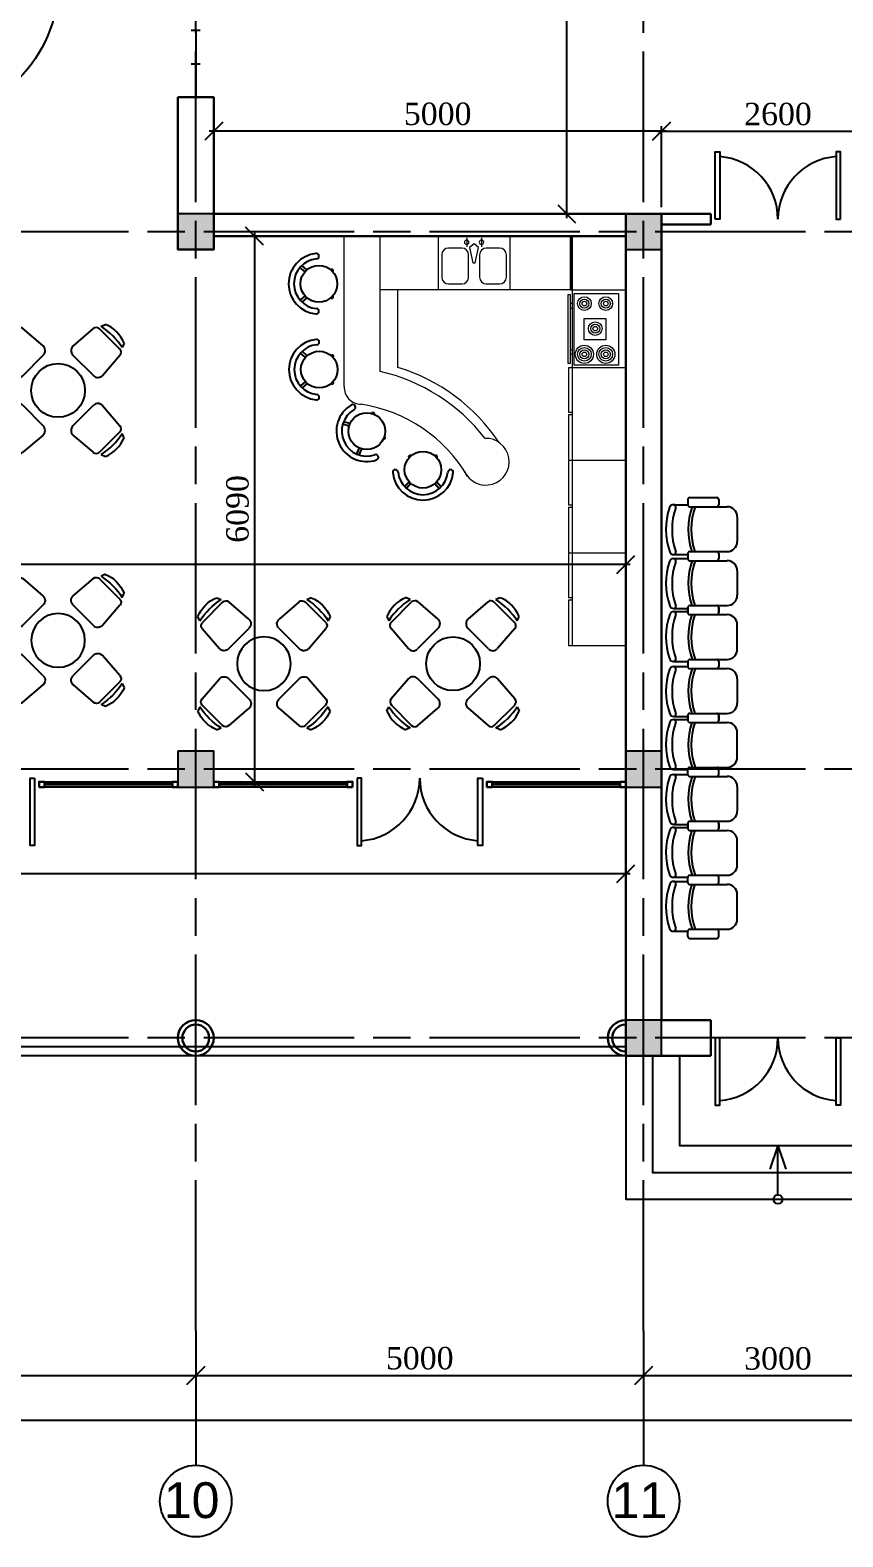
# Model space of a CAD drawing. Header units: inches. Extents: x 2870606 to 3671143, y -733551 to -473558.
# Drawn here: x 3197357 to 3206432, y -526992 to -510173 of the extents above; entities that cross this region are included whole.
import ezdxf

# ---------------------------------------------------------------- set-up
doc = ezdxf.new("R2010")
doc.units = ezdxf.units.IN
doc.header["$MEASUREMENT"] = 0
doc.linetypes.add('ACAD_ISO08W100', pattern=[36, 24, -3, 6, -3])
for name, color, linetype in [('A_Windows', 160, 'Continuous'), ('OP-MOB-MOVIL', 8, 'Continuous'), ('potolok', 7, 'Continuous'), ('МеБель', 254, 'Continuous')]:
    doc.layers.add(name, color=color, linetype=linetype)
doc.styles.add('J~stule', font='dutch.ttf')
doc.styles.add('стиль3', font='arial.ttf', dxfattribs={"height": 250})
doc.linetypes.add('FENCELINE1', pattern='A,0.25,-0.1,[133,ltypeshp.shx,S=0.1,R=0,X=-0.1,Y=0],-0.1,1', length=1.45)
doc.dimstyles.new('J~style', dxfattribs={"dimscale": 100, "dimtxt": 2.5, "dimasz": 2, "dimexe": 0.55, "dimexo": 0.725, "dimtad": 1, "dimdec": 0, "dimdsep": 46, "dimtxsty": 'J~stule', "dimblk": 'OBLIQUE', "dimcen": 2, "dimdle": 0.5, "dimadec": 0, "dimazin": 0, "dimtfac": 1, "dimtdec": 0, "dimtmove": 0, "dimatfit": 3, "dimfxl": 1, "dimarcsym": 0})

# ---------------------------------------------------------------- blocks, each defined once
blk = doc.blocks.new('_Oblique')
at = {"color": 0, "linetype": 'ByBlock', "lineweight": -2}
blk.add_line((-0.5, -0.5), (0.5, 0.5), dxfattribs=at)
blk = doc.blocks.new('*D345')
at = {"color": 0, "lineweight": -2, "transparency": 16777216}
for p, q in [((3203347, -506573), (3203347, -512273)), ((3203934, -506623), (3203292, -506623)), ((3203934, -512223), (3203292, -512223))]:
    blk.add_line(p, q, dxfattribs=at)
at = {"layer": 'Defpoints', "color": 0, "lineweight": 35, "transparency": 16777216}
for p in [(3204007, -506623), (3203347, -512223), (3204007, -512223)]:
    blk.add_point(p, dxfattribs=at)
at = {"color": 0, "lineweight": -2, "transparency": 16777216, "xscale": 200, "yscale": 200, "zscale": 200}
for p, rotation in [((3203347, -506623), 90), ((3203347, -512223), 270)]:
    blk.add_blockref('_Oblique', p, dxfattribs=dict(at, rotation=rotation))
at = {"color": 0, "transparency": 16777216, "insert": (3203154, -509423), "char_height": 250, "attachment_point": 5, "rotation": 90, "style": 'J~stule'}
blk.add_mtext('5600', dxfattribs=at)
blk = doc.blocks.new('ydhyc')
for p, q in [((698335, 39783, 59), (698316, 39733, 59)), ((698322, 39701, 59), (698644, 39701, 59)), ((698650, 39733, 59), (698631, 39783, 59)), ((698250, 39358, 59), (698273, 39654, 59)), ((698693, 39654, 59), (698716, 39358, 59)), ((698646, 39284, 59), (698320, 39284, 59)), ((697588, 39035, 59), (697637, 39055, 59)), ((697670, 39048, 59), (697670, 38727, 59)), ((698012, 39120, 59), (697717, 39098, 59)), ((698086, 38725, 59), (698086, 39050, 59)), ((698880, 38725, 59), (698880, 39050, 59)), ((698954, 39120, 59), (699249, 39098, 59)), ((699296, 39048, 59), (699296, 38727, 59)), ((699378, 39035, 59), (699329, 39055, 59)), ((697637, 38720, 59), (697588, 38740, 59)), ((699329, 38720, 59), (699378, 38740, 59)), ((697717, 38677, 59), (698012, 38655, 59)), ((699249, 38677, 59), (698954, 38655, 59)), ((698250, 38417, 59), (698273, 38121, 59)), ((698646, 38491, 59), (698320, 38491, 59)), ((698693, 38121, 59), (698716, 38417, 59)), ((698335, 37992, 59), (698316, 38042, 59)), ((698322, 38074, 59), (698644, 38074, 59)), ((698650, 38042, 59), (698631, 37992, 59))]:
    blk.add_line(p, q)
blk.add_circle((698483, 38887, 59), 300)
for centre, radius, start, end in [((698322, 39651, 59), 50, 90, 176.3861), ((698483, 38939, 59), 812, 78.1042, 101.8958), ((698483, 39417, 59), 394, 67.9827, 112.0173), ((698644, 39651, 59), 50, 3.6139, 90), ((698320, 39354, 59), 70, 176.3861, 270), ((698646, 39354, 59), 70, 270, 3.6139), ((697953, 38887, 59), 394, 157.9827, 202.0173), ((698432, 38887, 59), 812, 168.1042, 191.8958), ((697720, 39048, 59), 50, 93.6139, 180), ((698016, 39050, 59), 70, 0, 93.6139), ((698950, 39050, 59), 70, 86.3861, 180), ((699246, 39048, 59), 50, 0, 86.3861), ((698534, 38887, 59), 812, 348.1042, 11.8958), ((699013, 38887, 59), 394, 337.9827, 22.0173), ((697720, 38727, 59), 50, 180, 266.3861), ((698016, 38725, 59), 70, 266.3861, 0), ((698950, 38725, 59), 70, 180, 273.6139), ((699246, 38727, 59), 50, 273.6139, 0), ((698320, 38421, 59), 70, 90, 183.6139), ((698646, 38421, 59), 70, 356.3861, 90), ((698322, 38124, 59), 50, 183.6139, 270), ((698483, 38836, 59), 812, 258.1042, 281.8958), ((698644, 38124, 59), 50, 270, 356.3861), ((698483, 38358, 59), 394, 247.9827, 292.0173)]:
    blk.add_arc(centre, radius, start, end)
blk = doc.blocks.new('*D327')
at = {"color": 0, "lineweight": -2, "transparency": 16777216}
for p, q in [((3189407, -519054), (3189407, -519644)), ((3204007, -519117), (3204007, -519644)), ((3189357, -519589), (3204057, -519589))]:
    blk.add_line(p, q, dxfattribs=at)
at = {"layer": 'Defpoints', "color": 0, "lineweight": 35, "transparency": 16777216}
for p in [(3189407, -518982), (3204007, -519045), (3204007, -519589)]:
    blk.add_point(p, dxfattribs=at)
at = {"color": 0, "lineweight": -2, "transparency": 16777216, "xscale": 200, "yscale": 200, "zscale": 200, "rotation": 180}
blk.add_blockref('_Oblique', (3189407, -519589), dxfattribs=at)
at = {"color": 0, "lineweight": -2, "transparency": 16777216, "xscale": 200, "yscale": 200, "zscale": 200}
blk.add_blockref('_Oblique', (3204007, -519589), dxfattribs=at)
at = {"color": 0, "transparency": 16777216, "insert": (3196707, -519398), "char_height": 250, "attachment_point": 5, "style": 'J~stule'}
blk.add_mtext('14600', dxfattribs=at)
blk = doc.blocks.new('*D333')
at = {"color": 0, "lineweight": -2, "transparency": 16777216}
for p, q in [((3204407, -512151), (3204407, -511246)), ((3207007, -512151), (3207007, -511246)), ((3204357, -511301), (3207057, -511301))]:
    blk.add_line(p, q, dxfattribs=at)
at = {"layer": 'Defpoints', "color": 0, "lineweight": 35, "transparency": 16777216}
for p in [(3207007, -511301), (3204407, -512223), (3207007, -512223)]:
    blk.add_point(p, dxfattribs=at)
at = {"color": 0, "lineweight": -2, "transparency": 16777216, "xscale": 200, "yscale": 200, "zscale": 200, "rotation": 180}
blk.add_blockref('_Oblique', (3204407, -511301), dxfattribs=at)
at = {"color": 0, "lineweight": -2, "transparency": 16777216, "xscale": 200, "yscale": 200, "zscale": 200}
blk.add_blockref('_Oblique', (3207007, -511301), dxfattribs=at)
at = {"color": 0, "transparency": 16777216, "insert": (3205707, -511111), "char_height": 250, "attachment_point": 5, "style": 'J~stule'}
blk.add_mtext('2600', dxfattribs=at)
blk = doc.blocks.new('*D334')
at = {"color": 0, "lineweight": -2, "transparency": 16777216}
for p, q in [((3199407, -512151), (3199407, -511246)), ((3204407, -512151), (3204407, -511246)), ((3204457, -511301), (3199357, -511301))]:
    blk.add_line(p, q, dxfattribs=at)
at = {"layer": 'Defpoints', "color": 0, "lineweight": 35, "transparency": 16777216}
for p in [(3199407, -511301), (3199407, -512223), (3204407, -512223)]:
    blk.add_point(p, dxfattribs=at)
at = {"color": 0, "lineweight": -2, "transparency": 16777216, "xscale": 200, "yscale": 200, "zscale": 200, "rotation": 180}
blk.add_blockref('_Oblique', (3199407, -511301), dxfattribs=at)
at = {"color": 0, "lineweight": -2, "transparency": 16777216, "xscale": 200, "yscale": 200, "zscale": 200}
blk.add_blockref('_Oblique', (3204407, -511301), dxfattribs=at)
at = {"color": 0, "transparency": 16777216, "insert": (3201907, -511109), "char_height": 250, "attachment_point": 5, "style": 'J~stule'}
blk.add_mtext('5000', dxfattribs=at)
blk = doc.blocks.new('*D338')
at = {"color": 0, "lineweight": -2, "transparency": 16777216}
for p, q in [((3199863, -512423), (3199863, -518613)), ((3199872, -512473), (3199918, -512473)), ((3199872, -518563), (3199918, -518563))]:
    blk.add_line(p, q, dxfattribs=at)
at = {"layer": 'Defpoints', "color": 0, "lineweight": 35, "transparency": 16777216}
for p in [(3199800, -512473), (3199800, -518563), (3199863, -518563)]:
    blk.add_point(p, dxfattribs=at)
at = {"color": 0, "lineweight": -2, "transparency": 16777216, "xscale": 200, "yscale": 200, "zscale": 200}
for p, rotation in [((3199863, -512473), 90), ((3199863, -518563), 270)]:
    blk.add_blockref('_Oblique', p, dxfattribs=dict(at, rotation=rotation))
at = {"color": 0, "transparency": 16777216, "insert": (3199673, -515518), "char_height": 250, "attachment_point": 5, "rotation": 90, "style": 'J~stule'}
blk.add_mtext('6090', dxfattribs=at)
blk = doc.blocks.new('*D339')
at = {"color": 0, "lineweight": -2, "transparency": 16777216}
for p, q in [((3204057, -516139), (3189187, -516139)), ((3189237, -516606), (3189237, -516084)), ((3204007, -516292), (3204007, -516084))]:
    blk.add_line(p, q, dxfattribs=at)
at = {"layer": 'Defpoints', "color": 0, "lineweight": 35, "transparency": 16777216}
for p in [(3189237, -516139), (3204007, -516365), (3189237, -516679)]:
    blk.add_point(p, dxfattribs=at)
at = {"color": 0, "lineweight": -2, "transparency": 16777216, "xscale": 200, "yscale": 200, "zscale": 200, "rotation": 180}
blk.add_blockref('_Oblique', (3189237, -516139), dxfattribs=at)
at = {"color": 0, "lineweight": -2, "transparency": 16777216, "xscale": 200, "yscale": 200, "zscale": 200}
blk.add_blockref('_Oblique', (3204007, -516139), dxfattribs=at)
at = {"color": 0, "transparency": 16777216, "insert": (3196622, -515948), "char_height": 250, "attachment_point": 5, "style": 'J~stule'}
blk.add_mtext('14770', dxfattribs=at)
blk = doc.blocks.new('GFDFGD')
at = {"layer": 'OP-MOB-MOVIL'}
for p, q in [((3000553, -568594), (3000826, -568594)), ((3001155, -568594), (3001428, -568594)), ((3002030, -568594), (3001758, -568594)), ((3002360, -568594), (3002633, -568594)), ((3003235, -568594), (3002962, -568594)), ((3003564, -568594), (3003837, -568594)), ((3004439, -568594), (3004167, -568594)), ((3005042, -568594), (3004769, -568594)), ((3000360, -568801), (3000417, -568801)), ((3000439, -568823), (3000439, -568707)), ((3000939, -568823), (3000939, -568707)), ((3000962, -568801), (3001019, -568801)), ((3001042, -568823), (3001042, -568707)), ((3001542, -568823), (3001542, -568707)), ((3001564, -568801), (3001621, -568801)), ((3001621, -568801), (3001564, -568801)), ((3001644, -568823), (3001644, -568707)), ((3002144, -568823), (3002144, -568707)), ((3002144, -568823), (3002144, -568707)), ((3002167, -568801), (3002224, -568801)), ((3002246, -568823), (3002246, -568707)), ((3002746, -568823), (3002746, -568707)), ((3002769, -568801), (3002826, -568801)), ((3002826, -568801), (3002769, -568801)), ((3002849, -568823), (3002849, -568707)), ((3003349, -568823), (3003349, -568707)), ((3003428, -568801), (3003371, -568801)), ((3003451, -568823), (3003451, -568707)), ((3003451, -568823), (3003451, -568707)), ((3003951, -568823), (3003951, -568707)), ((3004030, -568801), (3003974, -568801)), ((3003974, -568801), (3004030, -568801)), ((3004053, -568823), (3004053, -568707)), ((3004553, -568823), (3004553, -568707)), ((3004633, -568801), (3004576, -568801)), ((3004655, -568823), (3004655, -568707)), ((3005155, -568823), (3005155, -568707)), ((3005235, -568801), (3005178, -568801)), ((3000337, -569123), (3000337, -568823)), ((3000439, -569123), (3000439, -568823)), ((3000939, -569123), (3000939, -568823)), ((3001042, -569123), (3001042, -568823)), ((3001542, -569123), (3001542, -568823)), ((3001542, -569123), (3001542, -568823)), ((3001644, -569123), (3001644, -568823)), ((3001644, -569123), (3001644, -568823)), ((3002144, -569123), (3002144, -568823)), ((3002246, -569123), (3002246, -568823)), ((3002746, -569123), (3002746, -568823)), ((3002746, -569123), (3002746, -568823)), ((3002746, -569123), (3002746, -568823)), ((3002746, -569123), (3002746, -568823)), ((3002849, -569123), (3002849, -568823)), ((3002849, -569123), (3002849, -568823)), ((3002849, -569123), (3002849, -568823)), ((3002849, -569123), (3002849, -568823)), ((3003349, -569123), (3003349, -568823)), ((3003451, -569123), (3003451, -568823)), ((3003951, -569123), (3003951, -568823)), ((3003951, -569123), (3003951, -568823)), ((3004053, -569123), (3004053, -568823)), ((3004053, -569123), (3004053, -568823)), ((3004553, -569123), (3004553, -568823)), ((3004655, -569123), (3004655, -568823)), ((3005155, -569123), (3005155, -568823)), ((3005258, -569123), (3005258, -568823)), ((3000360, -569146), (3000417, -569146)), ((3000417, -569307), (3000417, -569146)), ((3000962, -569146), (3001019, -569146)), ((3000974, -569301), (3000974, -569146)), ((3001019, -569307), (3001019, -569146)), ((3001564, -569146), (3001621, -569146)), ((3001621, -569146), (3001564, -569146)), ((3001576, -569301), (3001576, -569146)), ((3001610, -569301), (3001610, -569146)), ((3002167, -569307), (3002167, -569146)), ((3002167, -569146), (3002224, -569146)), ((3002224, -569307), (3002224, -569146)), ((3002769, -569146), (3002826, -569146)), ((3002826, -569146), (3002769, -569146)), ((3002780, -569301), (3002780, -569146)), ((3002814, -569301), (3002814, -569146)), ((3003428, -569146), (3003371, -569146)), ((3003371, -569307), (3003371, -569146)), ((3003428, -569307), (3003428, -569146)), ((3004030, -569146), (3003974, -569146)), ((3003974, -569146), (3004030, -569146)), ((3003985, -569301), (3003985, -569146)), ((3004019, -569301), (3004019, -569146)), ((3004633, -569146), (3004576, -569146)), ((3004576, -569307), (3004576, -569146)), ((3004621, -569301), (3004621, -569146)), ((3005178, -569307), (3005178, -569146)), ((3005235, -569146), (3005178, -569146)), ((3000417, -569307), (3000417, -569303)), ((3001019, -569307), (3001019, -569303)), ((3002167, -569307), (3002167, -569303)), ((3002224, -569307), (3002224, -569303)), ((3003371, -569307), (3003371, -569303)), ((3003428, -569307), (3003428, -569303)), ((3004576, -569307), (3004576, -569303)), ((3005178, -569307), (3005178, -569303))]:
    blk.add_line(p, q, dxfattribs=at)
for centre, radius, start, end in [((3000553, -568707), 114, 90, 180), ((3000826, -568707), 114, 0, 90), ((3001155, -568707), 114, 90, 180), ((3001428, -568707), 114, 0, 90), ((3001758, -568707), 114, 90, 180), ((3002030, -568707), 114, 0, 90), ((3002360, -568707), 114, 90, 180), ((3002633, -568707), 114, 0, 90), ((3002962, -568707), 114, 90, 180), ((3003235, -568707), 114, 0, 90), ((3003564, -568707), 114, 90, 180), ((3003837, -568707), 114, 0, 90), ((3004167, -568707), 114, 90, 180), ((3004439, -568707), 114, 0, 90), ((3004769, -568707), 114, 90, 180), ((3005042, -568707), 114, 0, 90), ((3000360, -568823), 22.7, 90, 180), ((3000417, -568823), 22.7, 0, 90), ((3000962, -568823), 22.7, 90, 180), ((3001019, -568823), 22.7, 0, 90), ((3001564, -568823), 22.7, 90, 180), ((3001564, -568823), 22.7, 90, 180), ((3001621, -568823), 22.7, 0, 90), ((3001621, -568823), 22.7, 0, 90), ((3002167, -568823), 22.7, 90, 180), ((3002224, -568823), 22.7, 0, 90), ((3002769, -568823), 22.7, 90, 180), ((3002769, -568823), 22.7, 90, 180), ((3002826, -568823), 22.7, 0, 90), ((3002826, -568823), 22.7, 0, 90), ((3003371, -568823), 22.7, 90, 180), ((3003428, -568823), 22.7, 0, 90), ((3003974, -568823), 22.7, 90, 180), ((3003974, -568823), 22.7, 90, 180), ((3004030, -568823), 22.7, 0, 90), ((3004030, -568823), 22.7, 0, 90), ((3004576, -568823), 22.7, 90, 180), ((3004633, -568823), 22.7, 0, 90), ((3005178, -568823), 22.7, 90, 180), ((3005235, -568823), 22.7, 0, 90), ((3000360, -569123), 22.7, 180, 270), ((3000417, -569123), 22.7, 270, 0), ((3000695, -568333), 775, 250.7237, 288.388), ((3000695, -568366), 775, 250.7237, 288.388), ((3000962, -569123), 22.7, 180, 270), ((3001019, -569123), 22.7, 270, 0), ((3001297, -568333), 775, 250.7237, 288.388), ((3001297, -568366), 775, 250.7237, 288.388), ((3001564, -569123), 22.7, 180, 270), ((3001564, -569123), 22.7, 180, 270), ((3001621, -569123), 22.7, 270, 0), ((3001621, -569123), 22.7, 270, 0), ((3001888, -568333), 775, 251.612, 289.2763), ((3001888, -568366), 775, 251.612, 289.2763), ((3002167, -569123), 22.7, 180, 270), ((3002224, -569123), 22.7, 270, 0), ((3002502, -568333), 775, 250.7237, 288.388), ((3002502, -568366), 775, 250.7237, 288.388), ((3002769, -569123), 22.7, 180, 270), ((3002769, -569123), 22.7, 180, 270), ((3002826, -569123), 22.7, 270, 0), ((3002826, -569123), 22.7, 270, 0), ((3003093, -568333), 775, 251.612, 289.2763), ((3003093, -568366), 775, 251.612, 289.2763), ((3003371, -569123), 22.7, 180, 270), ((3003428, -569123), 22.7, 270, 0), ((3003706, -568333), 775, 250.7237, 288.388), ((3003706, -568366), 775, 250.7237, 288.388), ((3003974, -569123), 22.7, 180, 270), ((3003974, -569123), 22.7, 180, 270), ((3004030, -569123), 22.7, 270, 0), ((3004030, -569123), 22.7, 270, 0), ((3004297, -568333), 775, 251.612, 289.2763), ((3004297, -568366), 775, 251.612, 289.2763), ((3004576, -569123), 22.7, 180, 270), ((3004633, -569123), 22.7, 270, 0), ((3004900, -568333), 775, 251.612, 289.2763), ((3004900, -568366), 775, 251.612, 289.2763), ((3005178, -569123), 22.7, 180, 270), ((3005235, -569123), 22.7, 270, 0), ((3000439, -569303), 22.7, 71.2939, 180), ((3000462, -569307), 45.5, 180, 251.8364), ((3000693, -568557), 765, 251.1774, 289.1061), ((3000928, -569303), 45.5, 288.1636, 0), ((3000951, -569301), 22.7, 0, 107.846), ((3001042, -569303), 22.7, 71.2939, 180), ((3001064, -569307), 45.5, 180, 251.8364), ((3001296, -568557), 765, 251.1774, 289.1061), ((3001530, -569303), 45.5, 288.1636, 0), ((3001553, -569301), 22.7, 0, 107.846), ((3001633, -569301), 22.7, 72.154, 180), ((3001655, -569303), 45.5, 180, 251.8364), ((3001890, -568557), 765, 250.8939, 288.8226), ((3002121, -569307), 45.5, 288.1636, 0), ((3002144, -569303), 22.7, 0, 108.7061), ((3002246, -569303), 22.7, 71.2939, 180), ((3002269, -569307), 45.5, 180, 251.8364), ((3002500, -568557), 765, 251.1774, 289.1061), ((3002735, -569303), 45.5, 288.1636, 0), ((3002758, -569301), 22.7, 0, 107.846), ((3002837, -569301), 22.7, 72.154, 180), ((3002860, -569303), 45.5, 180, 251.8364), ((3003094, -568557), 765, 250.8939, 288.8226), ((3003326, -569307), 45.5, 288.1636, 0), ((3003349, -569303), 22.7, 0, 108.7061), ((3003451, -569303), 22.7, 71.2939, 180), ((3003474, -569307), 45.5, 180, 251.8364), ((3003705, -568557), 765, 251.1774, 289.1061), ((3003939, -569303), 45.5, 288.1636, 0), ((3003962, -569301), 22.7, 0, 107.846), ((3004042, -569301), 22.7, 72.154, 180), ((3004064, -569303), 45.5, 180, 251.8364), ((3004299, -568557), 765, 250.8939, 288.8226), ((3004530, -569307), 45.5, 288.1636, 0), ((3004553, -569303), 22.7, 0, 108.7061), ((3004644, -569301), 22.7, 72.154, 180), ((3004667, -569303), 45.5, 180, 251.8364), ((3004901, -568557), 765, 250.8939, 288.8226), ((3005133, -569307), 45.5, 288.1636, 0), ((3005155, -569303), 22.7, 0, 108.7061), ((3000688, -568624), 766, 251.7288, 289.3976), ((3001290, -568624), 766, 251.7288, 289.3976), ((3001895, -568624), 766, 250.6024, 288.2712), ((3002495, -568624), 766, 251.7288, 289.3976), ((3003100, -568624), 766, 250.6024, 288.2712), ((3003699, -568624), 766, 251.7288, 289.3976), ((3004304, -568624), 766, 250.6024, 288.2712), ((3004907, -568624), 766, 250.6024, 288.2712)]:
    blk.add_arc(centre, radius, start, end, dxfattribs=at)
blk = doc.blocks.new('*U73')
at = {"color": 7, "lineweight": 30}
for points in [[(0, 60), (60, 60), (60, 0), (0, 0)], [(1550, 60), (1490, 60), (1490, 0), (1550, 0)]]:
    blk.add_lwpolyline(points, close=True, dxfattribs=at)
at = {"color": 4, "lineweight": 25}
for points in [[(60, 60), (1490, 60), (1490, 0), (60, 0)], [(60, 35), (1490, 35), (1490, 25), (60, 25)]]:
    blk.add_lwpolyline(points, close=True, dxfattribs=at)
blk = doc.blocks.new('*D299')
at = {"color": 0, "lineweight": -2, "transparency": 16777216}
for p, q in [((3194207, -524765), (3194207, -525247)), ((3199207, -524765), (3199207, -525247)), ((3194157, -525192), (3199257, -525192))]:
    blk.add_line(p, q, dxfattribs=at)
at = {"layer": 'Defpoints', "color": 0, "lineweight": 35, "transparency": 16777216}
for p in [(3194207, -524692), (3199207, -524692), (3199207, -525192)]:
    blk.add_point(p, dxfattribs=at)
at = {"color": 0, "lineweight": -2, "transparency": 16777216, "xscale": 200, "yscale": 200, "zscale": 200, "rotation": 180}
blk.add_blockref('_Oblique', (3194207, -525192), dxfattribs=at)
at = {"color": 0, "lineweight": -2, "transparency": 16777216, "xscale": 200, "yscale": 200, "zscale": 200}
blk.add_blockref('_Oblique', (3199207, -525192), dxfattribs=at)
at = {"color": 0, "transparency": 16777216, "insert": (3196707, -524999), "char_height": 250, "attachment_point": 5, "style": 'J~stule'}
blk.add_mtext('5000', dxfattribs=at)
blk = doc.blocks.new('*D300')
at = {"color": 0, "lineweight": -2, "transparency": 16777216}
for p, q in [((3199207, -524765), (3199207, -525247)), ((3204207, -524765), (3204207, -525247)), ((3199157, -525192), (3204257, -525192))]:
    blk.add_line(p, q, dxfattribs=at)
at = {"layer": 'Defpoints', "color": 0, "lineweight": 35, "transparency": 16777216}
for p in [(3199207, -524692), (3204207, -524692), (3204207, -525192)]:
    blk.add_point(p, dxfattribs=at)
at = {"color": 0, "lineweight": -2, "transparency": 16777216, "xscale": 200, "yscale": 200, "zscale": 200, "rotation": 180}
blk.add_blockref('_Oblique', (3199207, -525192), dxfattribs=at)
at = {"color": 0, "lineweight": -2, "transparency": 16777216, "xscale": 200, "yscale": 200, "zscale": 200}
blk.add_blockref('_Oblique', (3204207, -525192), dxfattribs=at)
at = {"color": 0, "transparency": 16777216, "insert": (3201707, -524999), "char_height": 250, "attachment_point": 5, "style": 'J~stule'}
blk.add_mtext('5000', dxfattribs=at)
blk = doc.blocks.new('*D301')
at = {"color": 0, "lineweight": -2, "transparency": 16777216}
for p, q in [((3204207, -524765), (3204207, -525247)), ((3207207, -524765), (3207207, -525247)), ((3204157, -525192), (3207257, -525192))]:
    blk.add_line(p, q, dxfattribs=at)
at = {"layer": 'Defpoints', "color": 0, "lineweight": 35, "transparency": 16777216}
for p in [(3204207, -524692), (3207207, -524692), (3207207, -525192)]:
    blk.add_point(p, dxfattribs=at)
at = {"color": 0, "lineweight": -2, "transparency": 16777216, "xscale": 200, "yscale": 200, "zscale": 200, "rotation": 180}
blk.add_blockref('_Oblique', (3204207, -525192), dxfattribs=at)
at = {"color": 0, "lineweight": -2, "transparency": 16777216, "xscale": 200, "yscale": 200, "zscale": 200}
blk.add_blockref('_Oblique', (3207207, -525192), dxfattribs=at)
at = {"color": 0, "transparency": 16777216, "insert": (3205707, -525002), "char_height": 250, "attachment_point": 5, "style": 'J~stule'}
blk.add_mtext('3000', dxfattribs=at)
blk = doc.blocks.new('*D303')
at = {"color": 0, "lineweight": -2, "transparency": 16777216}
for p, q in [((3153207, -524765), (3153207, -525747)), ((3213207, -524765), (3213207, -525747)), ((3213257, -525692), (3153157, -525692))]:
    blk.add_line(p, q, dxfattribs=at)
at = {"layer": 'Defpoints', "color": 0, "lineweight": 35, "transparency": 16777216}
for p in [(3153207, -524692), (3213207, -524692), (3153207, -525692)]:
    blk.add_point(p, dxfattribs=at)
at = {"color": 0, "lineweight": -2, "transparency": 16777216, "xscale": 200, "yscale": 200, "zscale": 200, "rotation": 180}
blk.add_blockref('_Oblique', (3153207, -525692), dxfattribs=at)
at = {"color": 0, "lineweight": -2, "transparency": 16777216, "xscale": 200, "yscale": 200, "zscale": 200}
blk.add_blockref('_Oblique', (3213207, -525692), dxfattribs=at)
at = {"color": 0, "transparency": 16777216, "insert": (3183207, -525502), "char_height": 250, "attachment_point": 5, "style": 'J~stule'}
blk.add_mtext('60000', dxfattribs=at)

msp = doc.modelspace()

# ---------------------------------------------------------------- hatches: boundary and pattern name
h = msp.add_hatch(color=256)
h.dxf.hatch_style = 1
h.paths.add_polyline_path([(3199406.57, -512623.13), (3199406.57, -512223.13), (3199006.57, -512223.13), (3199006.57, -512623.13)])
h = msp.add_hatch(color=256)
h.dxf.hatch_style = 1
h.paths.add_polyline_path([(3204406.57, -512623.13), (3204406.57, -512223.13), (3204006.57, -512223.13), (3204006.57, -512623.13)])
h = msp.add_hatch(color=256)
h.dxf.hatch_style = 1
h.paths.add_polyline_path([(3199406.57, -518623.13), (3199406.57, -518223.13), (3199006.57, -518223.13), (3199006.57, -518623.13)])
h = msp.add_hatch(color=256)
h.dxf.hatch_style = 1
h.paths.add_polyline_path([(3204406.57, -518623.13), (3204406.57, -518223.13), (3204006.57, -518223.13), (3204006.57, -518623.13)])
h = msp.add_hatch(color=256)
h.dxf.hatch_style = 1
h.paths.add_polyline_path([(3204406.57, -521623.13), (3204406.57, -521223.13), (3204006.57, -521223.13), (3204006.57, -521623.13)])

# ---------------------------------------------------------------- linework, layer by layer
at = {"color": 252, "linetype": 'ACAD_ISO08W100', "ltscale": 70}
for p, q in [((3199206.57, -524692.02), (3199206.57, -496403.85)), ((3204206.57, -524692.02), (3204206.57, -496403.85)), ((3216095.49, -512423.13), (3150201.8, -512423.13)), ((3216095.49, -518423.13), (3150201.8, -518423.13)), ((3216095.49, -521423.13), (3150201.8, -521423.13))]:
    msp.add_line(p, q, dxfattribs=at)
for p, q in [((3199156.57, -510173.13), (3199256.57, -510173.13)), ((3199206.57, -510173.13), (3199206.57, -510923.13)), ((3199156.57, -510548.13), (3199256.57, -510548.13)), ((3204006.57, -521623.13), (3189406.57, -521623.13)), ((3205706.57, -522623.13), (3205617.17, -522885.92)), ((3205706.57, -523173.13), (3205706.57, -522623.13)), ((3205706.57, -522623.13), (3205795.97, -522885.92))]:
    msp.add_line(p, q)
at = {"lineweight": 30}
for p, q in [((3199406.57, -512223.13), (3204006.57, -512223.13)), ((3204006.57, -512223.13), (3204406.57, -512223.13)), ((3204406.57, -512223.13), (3204956.57, -512223.13)), ((3204956.57, -512343.13), (3204956.57, -512223.13)), ((3204406.57, -512343.13), (3204956.57, -512343.13)), ((3199406.57, -512473.13), (3204006.57, -512473.13)), ((3204956.57, -521623.13), (3204956.57, -521223.13))]:
    msp.add_line(p, q, dxfattribs=at)
at = {"color": 0, "lineweight": 13}
for p, q in [((3202176.77, -512606.03), (3202028.82, -512606.03)), ((3202231.38, -512490.98), (3202231.38, -512590.98)), ((3202313.65, -512558.15), (3202263.31, -512599.84)), ((3202263.31, -512599.84), (3202300.14, -512771.52)), ((3202363.99, -512599.84), (3202313.65, -512558.15)), ((3202327.15, -512771.52), (3202363.99, -512599.84)), ((3202395.91, -512490.98), (3202395.91, -512590.98)), ((3202598.31, -512606.03), (3202450.36, -512606.03)), ((3202713.65, -512473.13), (3202713.65, -513062.44)), ((3201952.79, -512682.05), (3201952.79, -512930)), ((3202252.79, -512930), (3202252.79, -512682.05)), ((3202300.14, -512771.52), (3202327.15, -512771.52)), ((3202300.14, -512771.52), (3202327.15, -512771.52)), ((3202374.33, -512682.05), (3202374.33, -512930)), ((3202674.33, -512930), (3202674.33, -512682.05)), ((3202028.82, -513006.03), (3202176.77, -513006.03)), ((3202450.36, -513006.03), (3202598.31, -513006.03)), ((3204002.7, -513944.01), (3203367.17, -513944.01)), ((3204002.7, -514978.02), (3203367.17, -514978.02)), ((3204002.7, -516012.04), (3203367.17, -516012.04))]:
    msp.add_line(p, q, dxfattribs=at)
at = {"ltscale": 9}
msp.add_line((3203393.1, -513073.13), (3203393.1, -512473.13), dxfattribs=at)
at = {"linetype": 'Continuous'}
for p, q in [((3200447.12, -512849.16), (3200390.67, -512800.42)), ((3200581.45, -512696.76), (3200581.45, -512696.76)), ((3200425.92, -512870.36), (3200369.91, -512822)), ((3200425.92, -513138.3), (3200369.91, -513186.66)), ((3200447.12, -513159.5), (3200390.67, -513208.24)), ((3200581.09, -513311.87), (3200581.09, -513311.87)), ((3200429.72, -513828.33), (3200373.7, -513779.97)), ((3200450.91, -513807.14), (3200394.46, -513758.39)), ((3200585.25, -513654.73), (3200585.25, -513654.73)), ((3200429.72, -514096.27), (3200373.7, -514144.63)), ((3200450.91, -514117.47), (3200394.46, -514166.21)), ((3200584.88, -514269.84), (3200584.88, -514269.84)), ((3200987.61, -514370.02), (3200987.61, -514370.02)), ((3200918.49, -514592.62), (3200847.43, -514571.97)), ((3200928.94, -514564.52), (3200857.32, -514543.71)), ((3201030.06, -514836.23), (3200999.27, -514903.52)), ((3201058.16, -514846.67), (3201027.13, -514914.5)), ((3201243.41, -514929.42), (3201243.41, -514929.42)), ((3201435.16, -515079.75), (3201435.16, -515079.75)), ((3202050.28, -515079.39), (3202050.28, -515079.39)), ((3201587.53, -515213.72), (3201538.79, -515270.18)), ((3201608.73, -515234.92), (3201560.37, -515290.93)), ((3201876.67, -515234.92), (3201925.03, -515290.93)), ((3201897.87, -515213.72), (3201946.61, -515270.18)), ((3199206.57, -524692.02), (3199206.57, -526192.02)), ((3204206.57, -524692.02), (3204206.57, -526192.02))]:
    msp.add_line(p, q, dxfattribs=at)
at = {"linetype": 'FENCELINE1', "ltscale": 200}
msp.add_line((3204006.57, -521523.13), (3189406.57, -521523.13), dxfattribs=at)
at = {"lineweight": 30}
msp.add_lwpolyline([(3199006.57, -510923.13), (3199406.57, -510923.13), (3199406.57, -512623.13), (3199006.57, -512623.13)], close=True, dxfattribs=at)
for points in [[(3205006.57, -512283.13), (3205006.57, -511533.13), (3205056.57, -511533.13), (3205056.57, -512283.13)], [(3206406.57, -512283.13), (3206406.57, -511533.13), (3206356.57, -511533.13), (3206356.57, -512283.13)], [(3199006.57, -512223.13), (3199006.57, -512623.13), (3199406.57, -512623.13), (3199406.57, -512223.13)], [(3204006.57, -512223.13), (3204006.57, -512623.13), (3204406.57, -512623.13), (3204406.57, -512223.13)], [(3199006.57, -518223.13), (3199006.57, -518623.13), (3199406.57, -518623.13), (3199406.57, -518223.13)], [(3204006.57, -518223.13), (3204006.57, -518623.13), (3204406.57, -518623.13), (3204406.57, -518223.13)], [(3197406.57, -518523.13), (3197406.57, -519273.13), (3197356.57, -519273.13), (3197356.57, -518523.13)], [(3201006.57, -518523.13), (3201006.57, -519273.13), (3201056.57, -519273.13), (3201056.57, -518523.13)], [(3202406.57, -518523.13), (3202406.57, -519273.13), (3202356.57, -519273.13), (3202356.57, -518523.13)], [(3204006.57, -521223.13), (3204006.57, -521623.13), (3204406.57, -521623.13), (3204406.57, -521223.13)], [(3205006.57, -521423.13), (3205006.57, -522173.13), (3205056.57, -522173.13), (3205056.57, -521423.13)], [(3206406.57, -521423.13), (3206406.57, -522173.13), (3206356.57, -522173.13), (3206356.57, -521423.13)]]:
    msp.add_lwpolyline(points, close=True)
for points in [[(3204006.57, -512223.13), (3204006.57, -521623.13), (3204956.57, -521623.13)], [(3204406.57, -512223.13), (3204406.57, -521223.13), (3204956.57, -521223.13)]]:
    msp.add_lwpolyline(points, dxfattribs=at)
for points in [[(3204006.57, -521623.13), (3204006.57, -523223.13), (3207406.57, -523223.13), (3207406.57, -521623.13)], [(3204306.57, -521623.13), (3204306.57, -522923.13), (3207106.57, -522923.13), (3207106.57, -521623.13)], [(3204606.57, -521623.13), (3204606.57, -522623.13), (3206806.57, -522623.13), (3206806.57, -521623.13)]]:
    msp.add_lwpolyline(points)
for centre, radius in [((3196168.31, -509655.88), 1500), ((3205706.57, -523223.13), 50)]:
    msp.add_circle(centre, radius)
at = {"linetype": 'Continuous'}
for centre, radius in [((3200581.09, -513004.33), 205), ((3200581.09, -513004.33), 205), ((3200584.88, -513962.3), 205), ((3200584.88, -513962.3), 205), ((3201115.35, -514649.81), 205), ((3201115.35, -514649.81), 205), ((3201742.7, -515079.75), 205), ((3201742.7, -515079.75), 205), ((3199206.57, -526592.02), 400), ((3204206.57, -526592.02), 400)]:
    msp.add_circle(centre, radius, dxfattribs=at)
at = {"lineweight": 30}
for radius in [200, 150]:
    msp.add_circle((3199206.57, -521423.13), radius, dxfattribs=at)
for centre, start, end in [((3205006.57, -512283.13), 0, 85.903956), ((3206406.57, -512283.13), 94.096044, 180), ((3201006.57, -518523.13), 274.096044, 0), ((3202406.57, -518523.13), 180, 265.903956), ((3205006.57, -521423.13), 274.096044, 0), ((3206406.57, -521423.13), 180, 265.903956)]:
    msp.add_arc(centre, 700, start, end)
at = {"color": 0, "lineweight": 13}
for centre, radius, start, end in [((3202028.82, -512682.05), 76.03, 90, 180), ((3202176.77, -512682.05), 76.03, 0, 90), ((3202231.38, -512540.98), 25, 0, 180), ((3202231.38, -512540.98), 25, 180, 0), ((3202395.91, -512540.98), 25, 0, 180), ((3202395.91, -512540.98), 25, 180, 0), ((3202450.36, -512682.05), 76.03, 90, 180), ((3202598.31, -512682.05), 76.03, 0, 90), ((3202028.82, -512930), 76.03, 180, 270), ((3202176.77, -512930), 76.03, 270, 0), ((3202450.36, -512930), 76.03, 180, 270), ((3202598.31, -512930), 76.03, 270, 0)]:
    msp.add_arc(centre, radius, start, end, dxfattribs=at)
at = {"linetype": 'Continuous'}
for centre, radius, start, end in [((3200581.09, -513004.33), 339, 95.503781, 264.428527), ((3200581.09, -513004.33), 279, 95.503781, 264.428527), ((3200551.45, -512696.76), 30, 0, 95.503781), ((3200551.45, -512696.76), 30, 275.503781, 0), ((3200726.05, -512859.38), 15, 312.903345, 137.096655), ((3200726.05, -513149.29), 15, 222.903345, 47.096655), ((3200551.09, -513311.87), 30, 264.428527, 0), ((3200551.09, -513311.87), 30, 0, 84.428527), ((3200584.88, -513962.3), 339, 95.503781, 264.428527), ((3200555.25, -513654.73), 30, 0, 95.503781), ((3200584.88, -513962.3), 279, 95.503781, 264.428527), ((3200555.25, -513654.73), 30, 275.503781, 0), ((3200729.84, -513817.35), 15, 312.903345, 137.096655), ((3200729.84, -514107.26), 15, 222.903345, 47.096655), ((3200554.88, -514269.84), 30, 264.428527, 0), ((3200554.88, -514269.84), 30, 0, 84.428527), ((3201115.35, -514649.81), 339, 120.110341, 289.035087), ((3201115.35, -514649.81), 279, 120.110341, 289.035087), ((3200960.34, -514382.51), 30, 24.60656, 120.110341), ((3200960.34, -514382.51), 30, 300.110341, 24.60656), ((3201186.79, -514457.66), 15, 337.509905, 161.703215), ((3201307.5, -514721.25), 15, 247.509905, 71.703215), ((3201216.13, -514941.92), 30, 24.60656, 109.035087), ((3201216.13, -514941.92), 30, 289.035087, 24.60656), ((3201597.74, -514934.79), 15, 42.903345, 227.096655), ((3201887.66, -514934.79), 15, 312.903345, 137.096655), ((3201435.16, -515109.75), 30, 90, 185.571473), ((3201742.7, -515079.75), 339, 185.571473, 354.496219), ((3201435.16, -515109.75), 30, 5.571473, 90), ((3201742.7, -515079.75), 279, 185.571473, 354.496219), ((3202050.28, -515109.39), 30, 90, 174.496219), ((3202050.28, -515109.39), 30, 354.496219, 90)]:
    msp.add_arc(centre, radius, start, end, dxfattribs=at)
at = {"lineweight": 30}
for radius in [200, 150]:
    msp.add_arc((3204006.57, -521423.13), radius, 90, 270, dxfattribs=at)
at = {"layer": 'potolok', "color": 0, "lineweight": 13, "ltscale": 0.01}
for p, q in [((3200863.73, -514149.74), (3200863.73, -512473.13)), ((3201263.73, -513982.95), (3201263.73, -512473.13)), ((3203413.65, -517046.06), (3203413.65, -512473.13)), ((3203413.65, -513073.13), (3201263.73, -513073.13)), ((3201463.73, -513938.46), (3201463.73, -513073.13)), ((3203430.8, -513913.63), (3203430.8, -513112.16)), ((3203430.8, -513112.16), (3203926.44, -513112.16)), ((3203926.44, -513112.16), (3203926.44, -513913.63)), ((3203541.6, -513630.36), (3203541.6, -513391.42)), ((3203541.6, -513391.42), (3203783.25, -513391.42)), ((3203783.25, -513391.42), (3203783.25, -513630.36)), ((3203783.25, -513630.36), (3203541.6, -513630.36)), ((3203367.17, -513944.01), (3203367.17, -514438.73)), ((3203926.44, -513913.63), (3203430.8, -513913.63)), ((3203367.17, -514438.73), (3203413.65, -514438.73)), ((3203413.65, -514469.09), (3203367.17, -514469.09)), ((3203367.17, -514469.09), (3203367.17, -514978.02)), ((3204002.7, -514978.02), (3203367.17, -514978.02)), ((3203367.17, -514978.02), (3203367.17, -515472.74)), ((3203367.17, -515472.74), (3203413.65, -515472.74)), ((3203413.65, -515503.1), (3203367.17, -515503.1)), ((3203367.17, -515503.1), (3203367.17, -516012.04)), ((3204002.7, -516012.04), (3203367.17, -516012.04)), ((3203367.17, -516012.04), (3203367.17, -516506.76)), ((3203367.17, -516506.76), (3203413.65, -516506.76)), ((3203413.65, -516537.12), (3203367.17, -516537.12)), ((3203367.17, -516537.12), (3203367.17, -517046.06)), ((3204002.7, -517046.06), (3203367.17, -517046.06))]:
    msp.add_line(p, q, dxfattribs=at)
for centre, radius, start, end in [((3200805.97, -515994.44), 2062.91, 37.807508, 77.179394), ((3200863.73, -515923.05), 2073.31, 33.669968, 73.178435), ((3201053.54, -514159.93), 190.09, 176.927694, 269.91747), ((3200805.97, -515994.44), 1662.91, 30.308722, 81.447637), ((3202444.36, -514990.78), 261.07, 203.938911, 91.873693)]:
    msp.add_arc(centre, radius, start, end, dxfattribs=at)
at = {"layer": 'МеБель', "color": 0, "lineweight": 13}
for p, q in [((3201913.65, -512473.13), (3201913.65, -513062.18)), ((3203362.85, -513893.21), (3203362.85, -513123.93)), ((3203362.85, -513123.93), (3203388.25, -513123.93)), ((3203388.25, -513123.93), (3203388.25, -513893.21)), ((3203393.1, -513073.13), (3204002.7, -513073.13)), ((3203413.65, -513225.53), (3203388.25, -513225.53)), ((3203388.25, -513276.33), (3203413.65, -513276.33)), ((3203388.25, -513740.81), (3203413.65, -513740.81)), ((3203413.65, -513791.61), (3203388.25, -513791.61)), ((3203388.25, -513893.21), (3203362.85, -513893.21))]:
    msp.add_line(p, q, dxfattribs=at)
for centre, radius in [((3203545.5, -513225.53), 76.2), ((3203545.5, -513225.53), 50.8), ((3203545.5, -513225.53), 25.4), ((3203784.27, -513225.53), 76.2), ((3203784.27, -513225.53), 50.8), ((3203784.27, -513225.53), 25.4), ((3203666.6, -513505.24), 76.2), ((3203666.6, -513505.24), 50.8), ((3203666.6, -513505.24), 25.4), ((3203545.5, -513791.61), 101.6), ((3203545.5, -513791.61), 76.2), ((3203545.5, -513791.61), 50.8), ((3203545.5, -513791.61), 25.4), ((3203784.27, -513791.61), 101.6), ((3203784.27, -513791.61), 76.2), ((3203784.27, -513791.61), 50.8), ((3203784.27, -513791.61), 25.4)]:
    msp.add_circle(centre, radius, dxfattribs=at)

# ---------------------------------------------------------------- block references
for p, rotation in [((3664073.45, 7204.42, -58.88), 225.0000000000001), ((2735673.69, -1038645.16, -58.88), 45.00000000000001)]:
    msp.add_blockref('ydhyc', p, dxfattribs=dict(rotation=rotation))
at = {"color": 1, "lineweight": 35, "rotation": 270}
msp.add_blockref('GFDFGD', (3773845.74, 2484946.23), dxfattribs=at)
at = {"xscale": -1}
for p, rotation in [((2731264.44, 4414.17, -58.88), 135.0000000000002), ((3666372.28, -1038645.16, -58.88), 315)]:
    msp.add_blockref('ydhyc', p, dxfattribs=dict(at, rotation=rotation))
at = {"layer": 'A_Windows', "color": 5, "lineweight": 30, "rotation": 180.0000153929365}
for p in [(3199006.57, -518563.13), (3200956.57, -518563.13), (3204006.57, -518563.13)]:
    msp.add_blockref('*U73', p, dxfattribs=at)

# ---------------------------------------------------------------- texts
at = {"linetype": 'Continuous', "insert": (3199160.29, -526382.35), "char_height": 400, "attachment_point": 2, "style": 'стиль3'}
msp.add_mtext('10', dxfattribs=at)
at = {"linetype": 'Continuous', "insert": (3204160.29, -526382.35), "char_height": 400, "width": 147.3397, "attachment_point": 2, "style": 'стиль3'}
msp.add_mtext('11', dxfattribs=at)

# ---------------------------------------------------------------- dimensions: what is measured, and where the dimension line sits
for base, p1, p2, picture, middle in [((3203346.62, -512223.13), (3204006.57, -506623.13), (3204006.57, -512223.13), '*D345', (3203153.92, -509423.13)), ((3199862.67, -518563.13), (3199799.97, -512473.13), (3199799.97, -518563.13), '*D338', (3199672.65, -515518.13))]:
    dim = msp.add_linear_dim(base=base, p1=p1, p2=p2, angle=90, dimstyle='J~style', override={"dimdec": 1, "dimtdec": 1})
    dim.commit()
    dim.dimension.update_dxf_attribs({"geometry": picture, "text_midpoint": middle})
for base, p1, p2, picture, middle in [((3199406.57, -511301.24), (3204406.57, -512223.13), (3199406.57, -512223.13), '*D334', (3201906.57, -511108.54)), ((3207006.57, -511301.24), (3204406.57, -512223.13), (3207006.57, -512223.13), '*D333', (3205706.57, -511111.22)), ((3189236.57, -516138.69), (3204006.57, -516364.5), (3189236.57, -516678.82), '*D339', (3196621.57, -515947.81)), ((3204006.57, -519588.59), (3189406.57, -518981.5), (3204006.57, -519044.92), '*D327', (3196706.57, -519397.71)), ((3153206.57, -525692.02), (3213206.57, -524692.02), (3153206.57, -524692.02), '*D303', (3183206.57, -525502.01)), ((3199206.57, -525192.02), (3194206.57, -524692.02), (3199206.57, -524692.02), '*D299', (3196706.57, -524999.32)), ((3204206.57, -525192.02), (3199206.57, -524692.02), (3204206.57, -524692.02), '*D300', (3201706.57, -524999.32)), ((3207206.57, -525192.02), (3204206.57, -524692.02), (3207206.57, -524692.02), '*D301', (3205706.57, -525002.01))]:
    dim = msp.add_linear_dim(base=base, p1=p1, p2=p2, dimstyle='J~style', override={"dimdec": 1, "dimtdec": 1})
    dim.commit()
    dim.dimension.update_dxf_attribs({"geometry": picture, "text_midpoint": middle})

doc.saveas('drawing.dxf')
